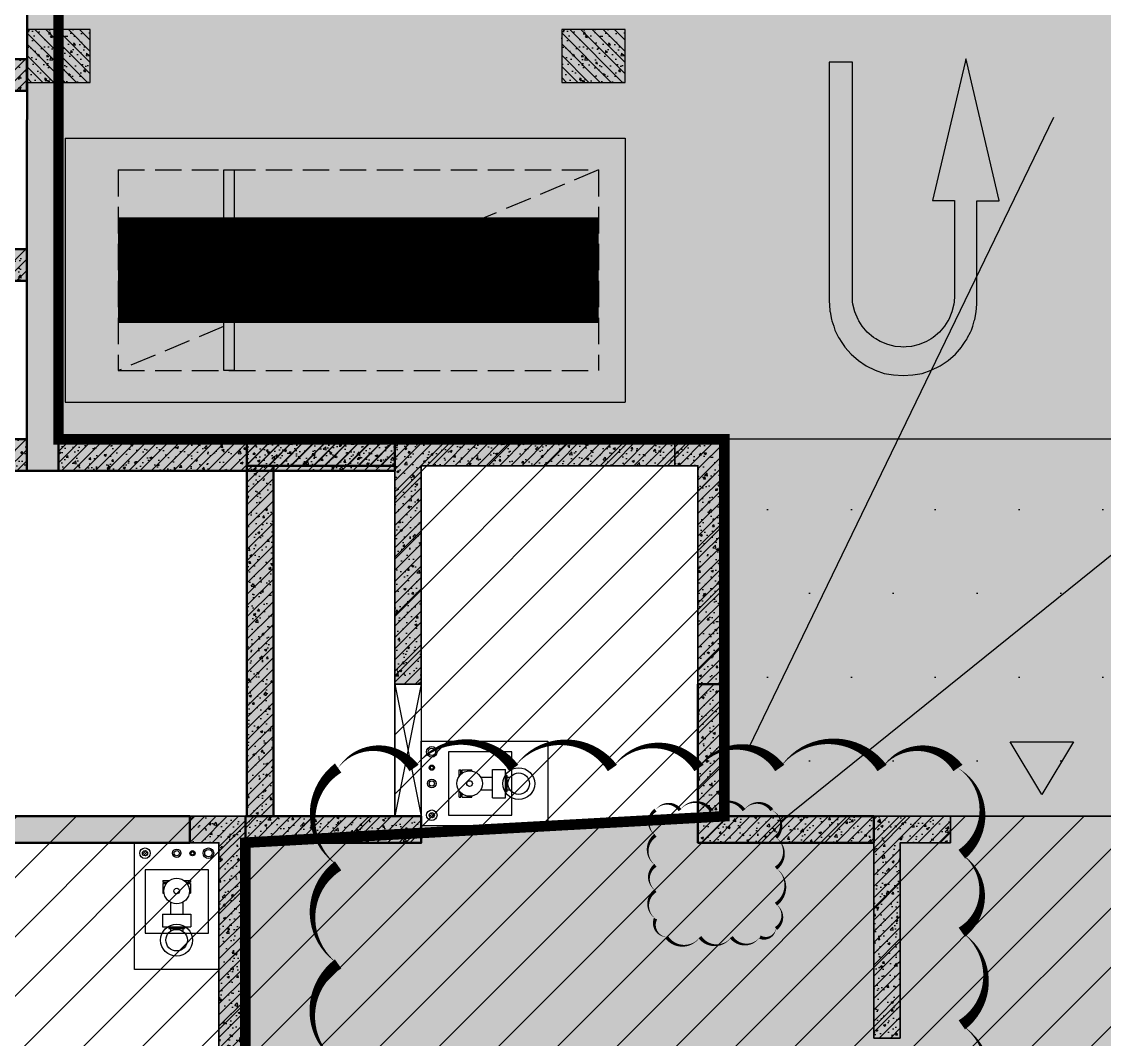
# Model space of a CAD drawing. Extents: x -1338203 to 1886333, y -530034 to 1031844.
# Drawn here: x 543008 to 553258, y 241337 to 250974 of the extents above; entities that cross this region are included whole.
import ezdxf

# ---------------------------------------------------------------- set-up
doc = ezdxf.new("R2010")
doc.units = 0
doc.header["$LTSCALE"] = 1000
doc.header["$MEASUREMENT"] = 0
doc.linetypes.add('A-001-平面B2$0$__DASH', pattern=[0.35, 0.25, -0.1])
for name, color, linetype, plot in [('A-001-主楼组合参照B1$0$0A-X-AREA', 6, 'Continuous', False), ('A-20-平面B1$0$AAD-A-MODIFY_20230109', 201, 'Continuous', False), ('A-20-平面B1$0$AAD-A-MODIFY_20230111', 201, 'Continuous', False)]:
    doc.layers.add(name, color=color, linetype=linetype, plot=plot)
for name, color, linetype in [('A-001-平面参照B1$0$0A-ELEV-PATT', 8, 'Continuous'), ('A-001-平面参照B1$0$AUDIT_D_220531184525-2', 40, 'Continuous'), ('A-FIRE', 7, 'Continuous'), ('P20-预留预埋-B1$0$$0$0P-TWT_DIM', 3, 'Continuous'), ('S001地下一墙柱$0$S001地下一墙柱$0$0S-CC-LINE', 52, 'Continuous'), ('S001地下一墙柱$0$S001地下一墙柱$0$0S-CW-HATCH', 251, 'Continuous'), ('S001地下一墙柱$0$S001地下一墙柱$0$0S-CW-HATCH-UP', 251, 'Continuous'), ('S20柱墙B1_1$0$0S-CW-HATCH', 251, 'Continuous'), ('S20柱墙B1_1$0$0S-CW-HATCH-UP', 251, 'Continuous'), ('S20柱墙B1_1$0$0S-S-HOLE', 55, 'Continuous'), ('地面指向箭头', 7, 'Continuous')]:
    doc.layers.add(name, color=color, linetype=linetype)
doc.layers.add('p-a-regular-deadend', color=6, linetype='Continuous', true_color=0xff00ff)
doc.layers.add('p-h-walkable', color=7, linetype='Continuous', lineweight=70, true_color=0xf0f0f0)
doc.layers.add('S001地下一墙柱$0$S001地下一墙柱$0$0S-CW-LINE', color=7, linetype='Continuous', lineweight=50)
doc.layers.add('S20柱墙B1_1$0$0S-CW-LINE', color=7, linetype='Continuous', lineweight=50)
pattern_1 = [(45, (-537701.02, -383122.39), (-53.033009, 53.033009), []), (50, (-537701.02, -383122.39), (215.178055, -18.82564), [22.5, -247.5]), (355, (-537701.02, -383122.39), (-41.6254, 225.65764), [18, -198]), (100.4514, (-537683.09, -383123.96), (173.552815, 206.83186), [19.12206, -210.342634]), (46.1842, (-537701.02, -383062.4), (320.17231, -49.6557), [33.75, -371.25]), (96.6356, (-537674.34, -383066.53), (280.39881, 292.23536), [28.68309, -315.5139]), (351.1842, (-537701.02, -383062.4), (280.39858, 292.23558), [27, -297]), (21, (-537671.02, -383077.39), (179.072116, -120.785667), [22.5, -247.5]), (326, (-537671.02, -383077.39), (72.9946, 217.54501), [18, -198]), (71.4514, (-537656.1, -383087.45), (252.06679, 96.75915), [19.12206, -210.342634]), (37.5, (-537701.02, -383122.39), (3.647957, 99.868156), [0, -195.6, 0, -201, 0, -198.75]), (7.5, (-537701.02, -383122.39), (78.920861, 118.323514), [0, -114.6, 0, -191.1, 0, -75.75]), (327.5, (-537767.92, -383122.39), (160.146731, -6.766462), [0, -75, 0, -234, 0, -310.5]), (317.5, (-537797.92, -383122.39), (174.95585, 30.031495), [0, -97.5, 0, -155.4, 0, -220.5])]
pattern_2 = [(45, (-3344258, -271025.844), (-53.0330086, 53.0330086), []), (50, (-3344258, -271025.84), (215.178055, -18.8256405), [22.5, -247.5]), (355, (-3344258, -271025.84), (-41.6254, 225.65764), [18, -198]), (100.4514, (-3344240.07, -271027.41), (173.552815, 206.831863), [19.122057, -210.342634]), (46.1842, (-3344258, -270965.84), (320.172315, -49.655704), [33.75, -371.25]), (96.6356, (-3344231.32, -270969.98), (280.398812, 292.23536), [28.683086, -315.5139]), (351.1842, (-3344258, -270965.84), (280.398584, 292.23558), [27, -297]), (21, (-3344228, -270980.84), (179.072116, -120.785667), [22.5, -247.5]), (326, (-3344228, -270980.84), (72.9946, 217.545014), [18, -198]), (71.4514, (-3344213.08, -270990.9), (252.066789, 96.759149), [19.122057, -210.342634]), (37.5, (-3344258, -271025.844), (3.6479566, 99.8681561), [0, -195.6, 0, -201, 0, -198.75]), (7.5, (-3344258, -271025.84), (78.9208612, 118.3235136), [0, -114.6, 0, -191.1, 0, -75.75]), (327.5, (-3344324.9, -271025.84), (160.1467309, -6.7664615), [0, -75, 0, -234, 0, -310.5]), (317.5, (-3344354.9, -271025.84), (174.955851, 30.0314947), [0, -97.5, 0, -155.4, 0, -220.5])]

# ---------------------------------------------------------------- blocks, each defined once
blk = doc.blocks.new('A-001-平面参照B1')
at = {"layer": 'A-001-平面参照B1$0$0A-ELEV-PATT'}
h = blk.add_hatch(dxfattribs=at)
h.set_pattern_fill('DOTS', color=256, scale=500)
h.set_pattern_definition([(0, (-766365.4, -306889.1), (396.875, 793.75), [0, -793.75])])
edge = h.paths.add_edge_path()
edge.add_line((-211059, -63440), (-211059, -59870))
edge.add_line((-211059, -59870), (-216704, -59870))
edge.add_line((-216704, -59870), (-216704, -63440))
edge.add_line((-216704, -63440), (-211063, -63440))
at = {"layer": 'A-001-平面参照B1$0$AUDIT_D_220531184525-2', "ltscale": 0.002}
blk.add_lwpolyline([(-211059, -63440), (-211059, -59870), (-216704, -59870), (-216704, -63440), (-211063, -63440)], dxfattribs=at)
blk = doc.blocks.new('JTDT')
at = {"layer": 'A-FIRE'}
h = blk.add_hatch(color=251, dxfattribs=at)
h.dxf.hatch_style = 1
h.paths.add_polyline_path([(189165, 82916), (189162, 82988), (189159, 82988), (189147, 83060), (189144, 83075), (189126, 83123), (189114, 83162), (189105, 83180), (189081, 83230), (189072, 83245), (189057, 83269), (189036, 83299), (189024, 83317), (189021, 83320), (189021, 83323), (188961, 83389), (188893, 83449), (188818, 83500), (188734, 83542), (188650, 83571), (188561, 83586), (188468, 83592), (188378, 83586), (188288, 83571), (188202, 83542), (188118, 83500), (188043, 83449), (187974, 83389), (187915, 83323), (187915, 83320), (187912, 83317), (187900, 83299), (187882, 83269), (187864, 83245), (187858, 83230), (187831, 83180), (187822, 83162), (187810, 83123), (187795, 83075), (187789, 83060), (187777, 82988), (187771, 82916), (187771, 82895), (187771, 82839), (187771, 81938), (187559, 81938), (187559, 81935), (187867, 80625), (187876, 80592), (187882, 80625), (188190, 81935), (187983, 81935), (187983, 81938), (187983, 82839), (187986, 82895), (187989, 82916), (188007, 82988), (188037, 83060), (188046, 83075), (188076, 83123), (188109, 83162), (188124, 83180), (188184, 83230), (188205, 83245), (188247, 83269), (188318, 83299), (188390, 83317), (188441, 83320), (188468, 83323), (188492, 83320), (188543, 83317), (188615, 83299), (188686, 83269), (188728, 83245), (188749, 83230), (188809, 83180), (188824, 83162), (188857, 83123), (188887, 83075), (188896, 83060), (188926, 82988), (188944, 82916), (188947, 82895), (188949, 82839), (188949, 80625), (189168, 80625), (189168, 82839), (189168, 82895)])
at = {"layer": '地面指向箭头', "color": 251, "linetype": 'Continuous'}
blk.add_lwpolyline([(189165, 82916), (189162, 82988), (189159, 82988), (189147, 83060), (189144, 83075), (189126, 83123), (189114, 83162), (189105, 83180), (189081, 83230), (189072, 83245), (189057, 83269), (189036, 83299), (189024, 83317), (189021, 83320), (189021, 83323), (188961, 83389), (188893, 83449), (188818, 83500), (188734, 83542), (188650, 83571), (188561, 83586), (188468, 83592), (188378, 83586), (188288, 83571), (188202, 83542), (188118, 83500), (188043, 83449), (187974, 83389), (187915, 83323), (187915, 83320), (187912, 83317), (187900, 83299), (187882, 83269), (187864, 83245), (187858, 83230), (187831, 83180), (187822, 83162), (187810, 83123), (187795, 83075), (187789, 83060), (187777, 82988), (187771, 82916), (187771, 82895), (187771, 82839), (187771, 81938), (187559, 81938), (187559, 81935), (187867, 80625), (187876, 80592), (187882, 80625), (188190, 81935), (187983, 81935), (187983, 81938), (187983, 82839), (187986, 82895), (187989, 82916), (188007, 82988), (188037, 83060), (188046, 83075), (188076, 83123), (188109, 83162), (188124, 83180), (188184, 83230), (188205, 83245), (188247, 83269), (188318, 83299), (188390, 83317), (188441, 83320), (188468, 83323), (188492, 83320), (188543, 83317), (188615, 83299), (188686, 83269), (188728, 83245), (188749, 83230), (188809, 83180), (188824, 83162), (188857, 83123), (188887, 83075), (188896, 83060), (188926, 82988), (188944, 82916), (188947, 82895), (188949, 82839), (188949, 80625), (189168, 80625), (189168, 82839), (189168, 82895), (189165, 82916)], dxfattribs=at)
blk = doc.blocks.new('A$C9cb663f1')
at = {"layer": '地面指向箭头', "color": 251, "rotation": 180}
blk.add_blockref('JTDT', (327176, -30547), dxfattribs=at)
blk = doc.blocks.new('A$C488321c4')
at = {"layer": '地面指向箭头'}
h = blk.add_hatch(color=251, dxfattribs=at)
h.dxf.hatch_style = 1
h.paths.add_polyline_path([(140319, -117607), (140019, -118107), (139719, -117607)])
at = {"layer": '地面指向箭头', "color": 251, "flags": 128}
blk.add_lwpolyline([(140319, -117607), (140019, -118107), (139719, -117607), (140319, -117607)], dxfattribs=at)
blk = doc.blocks.new('P20-预留预埋-B1$0$$0$集水坑2')
at = {"layer": 'P20-预留预埋-B1$0$$0$0P-TWT_DIM', "color": 7}
for p, q in [((142657, -99964), (142657, -99164)), ((142657, -99164), (143857, -99164)), ((143857, -99164), (143857, -99964)), ((143599, -99264), (142999, -99264)), ((142999, -99264), (142999, -99864)), ((143599, -99864), (143599, -99264)), ((143733, -99270), (143750, -99288)), ((143735, -99250), (143770, -99285)), ((143748, -99240), (143780, -99272)), ((143044, -99504), (143017, -99504)), ((143044, -99488), (143044, -99639)), ((143053, -99488), (143044, -99488)), ((143053, -99488), (143053, -99639)), ((143060, -99504), (143053, -99504)), ((143060, -99429), (143060, -99698)), ((143181, -99429), (143060, -99429)), ((143181, -99429), (143181, -99698)), ((143293, -99504), (143181, -99504)), ((143379, -99434), (143379, -99444)), ((143470, -99434), (143379, -99434)), ((143470, -99434), (143470, -99466)), ((143483, -99434), (143483, -99477)), ((143499, -99434), (143483, -99434)), ((143499, -99434), (143499, -99496)), ((143044, -99623), (143017, -99623)), ((143060, -99623), (143053, -99623)), ((143293, -99623), (143181, -99623)), ((143499, -99631), (143499, -99694)), ((143053, -99639), (143044, -99639)), ((143181, -99698), (143060, -99698)), ((143379, -99683), (143379, -99694)), ((143470, -99694), (143379, -99694)), ((143470, -99661), (143470, -99694)), ((143483, -99650), (143483, -99694)), ((143499, -99694), (143483, -99694)), ((142999, -99864), (143599, -99864)), ((143857, -99964), (142657, -99964))]:
    blk.add_line(p, q, dxfattribs=at)
for centre, radius in [((143757, -99264), 50), ((143757, -99264), 25), ((142934, -99563), 151), ((142934, -99563), 102), ((143399, -99564), 121), ((143757, -99564), 40), ((143399, -99564), 27), ((143757, -99564), 25), ((143757, -99714), 25), ((143757, -99714), 15), ((143757, -99864), 50), ((143757, -99864), 35)]:
    blk.add_circle(centre, radius, dxfattribs=at)
blk = doc.blocks.new('P20-预留预埋-B1')
for p, rotation in [((142547, -94764), 180), ((-103189, -139617), 90)]:
    blk.add_blockref('P20-预留预埋-B1$0$$0$集水坑2', p, dxfattribs=dict(rotation=rotation))
blk = doc.blocks.new('A-20-平面B1')
at = {"layer": 'A-20-平面B1$0$AAD-A-MODIFY_20230109', "color": 6}
blk.add_line((1790, 5137), (4678, 11109), dxfattribs=at)
at = {"layer": 'A-20-平面B1$0$AAD-A-MODIFY_20230109', "color": 6, "flags": 128}
blk.add_lwpolyline([(-2097, 4947, 0, 105, -0.520567), (-1378, 4947, 0, 105, -0.520567), (-434, 4947, 0, 105, -0.520567), (500, 4947, 0, 105, -0.520567), (1319, 4947, 0, 105, -0.520567), (2084, 4947, 0, 105, -0.520567), (3053, 4947, 0, 105, -0.520567), (3771, 4947, 0, 105, -0.520567), (3808, 4130, 0, 105, -0.520567), (3808, 3392, 0, 105, -0.520567), (3808, 2514, 0, 105, -0.520567), (3808, 1516, 0, 105, -0.520567), (3033, 1461, 0, 105, -0.520567), (2330, 1461, 0, 105, -0.520567), (1439, 1461, 0, 105, -0.520567), (707, 1461, 0, 105, -0.520567), (-328, 1461, 0, 105, -0.520567), (-1152, 1461, 0, 105, -0.520567), (-1897, 1461, 0, 105, -0.520567), (-2097, 2154, 0, 105, -0.520567), (-2097, 3092, 0, 105, -0.520567), (-2097, 4021, 0, 105, -0.520567)], format="xyseb", close=True, dxfattribs=at)
at = {"layer": 'A-20-平面B1$0$AAD-A-MODIFY_20230111', "color": 4}
blk.add_line((2093, 4443), (21122, 19786), dxfattribs=at)
at = {"layer": 'A-20-平面B1$0$AAD-A-MODIFY_20230111', "color": 4, "flags": 128}
blk.add_lwpolyline([(908, 4548, 0, 34.2, -0.520567), (1140, 4548, 0, 34.2, -0.520567), (1433, 4548, 0, 34.2, -0.520567), (1746, 4548, 0, 34.2, -0.520567), (2009, 4548, 0, 34.2, -0.520567), (2048, 4289, 0, 34.2, -0.520567), (2048, 3999, 0, 34.2, -0.520567), (2048, 3658, 0, 34.2, -0.520567), (2048, 3427, 0, 34.2, -0.520567), (1897, 3346, 0, 34.2, -0.520567), (1626, 3346, 0, 34.2, -0.520567), (1329, 3346, 0, 34.2, -0.520567), (1013, 3346, 0, 34.2, -0.520567), (908, 3520, 0, 34.2, -0.520567), (908, 3786, 0, 34.2, -0.520567), (908, 4025, 0, 34.2, -0.520567), (908, 4309, 0, 34.2, -0.520567)], format="xyseb", close=True, dxfattribs=at)
blk.add_blockref('P20-预留预埋-B1', (0, 0))
blk = doc.blocks.new('S20柱墙B1_1')
at = {"layer": 'S20柱墙B1_1$0$0S-CW-HATCH'}
h = blk.add_hatch(color=256, dxfattribs=at)
h.dxf.hatch_style = 1
h.paths.add_polyline_path([(-1560, 8060), (-2960, 8060), (-2960, 7810), (-1560, 7810)])
h = blk.add_hatch(color=256, dxfattribs=at)
h.dxf.hatch_style = 1
h.paths.add_polyline_path([(-1560, 8060), (-1560, 5740), (-1310, 5740), (-1310, 7810), (1090, 7810), (1090, 8060)])
h = blk.add_hatch(color=256, dxfattribs=at)
h.dxf.hatch_style = 1
h.paths.add_polyline_path([(1090, 7810), (1310, 7810), (1310, 5740), (1560, 5740), (1560, 8060), (1090, 8060)])
h = blk.add_hatch(color=256, dxfattribs=at)
h.dxf.hatch_style = 1
h.paths.add_polyline_path([(-2960, 7810), (-2710, 7810), (-2710, 4490), (-2960, 4490)])
h = blk.add_hatch(color=256, dxfattribs=at)
h.dxf.hatch_style = 1
h.paths.add_polyline_path([(1560, 5740), (1310, 5740), (1310, 4490), (1560, 4490)])
h = blk.add_hatch(color=256, dxfattribs=at)
h.dxf.hatch_style = 1
h.paths.add_polyline_path([(-9090, 4490), (-3500, 4490), (-3500, 4240), (-9090, 4240)])
h = blk.add_hatch(color=256, dxfattribs=at)
h.dxf.hatch_style = 1
h.paths.add_polyline_path([(-3500, 4240), (-3225, 4240), (-3225, -90), (-2975, -90), (-2975, 4490), (-3500, 4490)])
h = blk.add_hatch(color=256, dxfattribs=at)
h.dxf.hatch_style = 1
h.paths.add_polyline_path([(-2975, 4490), (-1310, 4490), (-1310, 4240), (-2975, 4240)])
h = blk.add_hatch(color=256, dxfattribs=at)
h.dxf.hatch_style = 1
h.paths.add_polyline_path([(2975, 4490), (1310, 4490), (1310, 4240), (2975, 4240)])
h = blk.add_hatch(color=256, dxfattribs=at)
h.dxf.hatch_style = 1
h.paths.add_polyline_path([(3225, 2390), (3225, 4240), (3700, 4240), (3700, 4490), (2975, 4490), (2975, 2390)])
at = {"layer": 'S20柱墙B1_1$0$0S-CW-HATCH-UP'}
h = blk.add_hatch(dxfattribs=at)
h.set_pattern_fill('钢筋混凝土', color=256, scale=30)
h.set_pattern_definition([(45, (-3348457.99, -267455.844), (-53.0330086, 53.0330086), []), (50, (-3348457.99, -267455.84), (215.178055, -18.8256405), [22.5, -247.5]), (355, (-3348458, -267455.84), (-41.6254, 225.65764), [18, -198]), (100.4514, (-3348440.06, -267457.41), (173.552815, 206.831863), [19.122057, -210.342634]), (46.1842, (-3348458, -267395.84), (320.172315, -49.655704), [33.75, -371.25]), (96.6356, (-3348431.3, -267399.98), (280.398812, 292.23536), [28.683086, -315.5139]), (351.1842, (-3348458, -267395.84), (280.398584, 292.23558), [27, -297]), (21, (-3348427.99, -267410.84), (179.072116, -120.785667), [22.5, -247.5]), (326, (-3348428, -267410.84), (72.9946, 217.545014), [18, -198]), (71.4514, (-3348413.07, -267420.9), (252.066789, 96.759149), [19.122057, -210.342634]), (37.5, (-3348457.99, -267455.844), (3.6479566, 99.8681561), [0, -195.6, 0, -201, 0, -198.75]), (7.5, (-3348457.99, -267455.84), (78.9208612, 118.3235136), [0, -114.6, 0, -191.1, 0, -75.75]), (327.5, (-3348524.89, -267455.84), (160.1467309, -6.7664615), [0, -75, 0, -234, 0, -310.5]), (317.5, (-3348554.89, -267455.84), (174.955851, 30.0314947), [0, -97.5, 0, -155.4, 0, -220.5])])
h.paths.add_polyline_path([(-1560, 8060), (-2960, 8060), (-2960, 7810), (-1560, 7810)])
h = blk.add_hatch(dxfattribs=at)
h.set_pattern_fill('钢筋混凝土', color=256, scale=30)
h.set_pattern_definition(pattern_1)
h.paths.add_polyline_path([(-1560, 8060), (-1560, 5740), (-1310, 5740), (-1310, 7810), (1090, 7810), (1090, 8060)])
h = blk.add_hatch(dxfattribs=at)
h.set_pattern_fill('钢筋混凝土', color=256, scale=30)
h.set_pattern_definition(pattern_1)
h.paths.add_polyline_path([(1090, 7810), (1310, 7810), (1310, 5740), (1560, 5740), (1560, 8060), (1090, 8060)])
h = blk.add_hatch(dxfattribs=at)
h.set_pattern_fill('钢筋混凝土', color=256, scale=30)
h.set_pattern_definition([(45, (-3345657.99, -268955.844), (-53.0330086, 53.0330086), []), (50, (-3345657.99, -268955.84), (215.178055, -18.8256405), [22.5, -247.5]), (355, (-3345658, -268955.84), (-41.6254, 225.65764), [18, -198]), (100.4514, (-3345640.06, -268957.41), (173.552815, 206.831863), [19.122057, -210.342634]), (46.1842, (-3345658, -268895.84), (320.172315, -49.655704), [33.75, -371.25]), (96.6356, (-3345631.3, -268899.98), (280.398812, 292.23536), [28.683086, -315.5139]), (351.1842, (-3345658, -268895.84), (280.398584, 292.23558), [27, -297]), (21, (-3345627.99, -268910.84), (179.072116, -120.785667), [22.5, -247.5]), (326, (-3345628, -268910.84), (72.9946, 217.545014), [18, -198]), (71.4514, (-3345613.07, -268920.9), (252.066789, 96.759149), [19.122057, -210.342634]), (37.5, (-3345657.99, -268955.844), (3.6479566, 99.8681561), [0, -195.6, 0, -201, 0, -198.75]), (7.5, (-3345657.99, -268955.84), (78.9208612, 118.3235136), [0, -114.6, 0, -191.1, 0, -75.75]), (327.5, (-3345724.89, -268955.84), (160.1467309, -6.7664615), [0, -75, 0, -234, 0, -310.5]), (317.5, (-3345754.89, -268955.84), (174.955851, 30.0314947), [0, -97.5, 0, -155.4, 0, -220.5])])
h.paths.add_polyline_path([(-2960, 7810), (-2710, 7810), (-2710, 4490), (-2960, 4490)])
h = blk.add_hatch(dxfattribs=at)
h.set_pattern_fill('钢筋混凝土', color=256, scale=30)
h.set_pattern_definition(pattern_2)
h.paths.add_polyline_path([(1560, 5740), (1310, 5740), (1310, 4490), (1560, 4490)])
h = blk.add_hatch(dxfattribs=at)
h.set_pattern_fill('钢筋混凝土', color=256, scale=30)
h.set_pattern_definition(pattern_2)
h.paths.add_polyline_path([(-9090, 4490), (-3500, 4490), (-3500, 4240), (-9090, 4240)])
h = blk.add_hatch(dxfattribs=at)
h.set_pattern_fill('钢筋混凝土', color=256, scale=30)
h.set_pattern_definition(pattern_1)
h.paths.add_polyline_path([(-3500, 4240), (-3225, 4240), (-3225, -90), (-2975, -90), (-2975, 4490), (-3500, 4490)])
h = blk.add_hatch(dxfattribs=at)
h.set_pattern_fill('钢筋混凝土', color=256, scale=30)
h.set_pattern_definition(pattern_2)
h.paths.add_polyline_path([(-2975, 4490), (-1310, 4490), (-1310, 4240), (-2975, 4240)])
h = blk.add_hatch(dxfattribs=at)
h.set_pattern_fill('钢筋混凝土', color=256, scale=30)
h.set_pattern_definition(pattern_2)
h.paths.add_polyline_path([(2975, 4490), (1310, 4490), (1310, 4240), (2975, 4240)])
h = blk.add_hatch(dxfattribs=at)
h.set_pattern_fill('钢筋混凝土', color=256, scale=30)
h.set_pattern_definition(pattern_1)
h.paths.add_polyline_path([(3225, 2390), (3225, 4240), (3700, 4240), (3700, 4490), (2975, 4490), (2975, 2390)])
at = {"layer": 'S20柱墙B1_1$0$0S-CW-LINE'}
for points in [[(-1560, 8060), (-2960, 8060), (-2960, 7810), (-1560, 7810)], [(-2960, 7810), (-2710, 7810), (-2710, 4490), (-2960, 4490)], [(1560, 5740), (1310, 5740), (1310, 4490), (1560, 4490)], [(-9090, 4490), (-3500, 4490), (-3500, 4240), (-9090, 4240)], [(-2975, 4490), (-1310, 4490), (-1310, 4240), (-2975, 4240)], [(2975, 4490), (1310, 4490), (1310, 4240), (2975, 4240)]]:
    blk.add_lwpolyline(points, close=True, dxfattribs=at)
at = {"layer": 'S20柱墙B1_1$0$0S-CW-LINE', "lineweight": 35}
for points in [[(-1560, 8060), (-1560, 5740), (-1310, 5740), (-1310, 7810), (1090, 7810), (1090, 8060)], [(1090, 7810), (1310, 7810), (1310, 5740), (1560, 5740), (1560, 8060), (1090, 8060)], [(-3500, 4240), (-3225, 4240), (-3225, -90), (-2975, -90), (-2975, 4490), (-3500, 4490)], [(3225, 2390), (3225, 4240), (3700, 4240), (3700, 4490), (2975, 4490), (2975, 2390)]]:
    blk.add_lwpolyline(points, close=True, dxfattribs=at)
at = {"layer": 'S20柱墙B1_1$0$0S-S-HOLE', "flags": 128}
blk.add_lwpolyline([(-1560, 5740), (-1310, 5740), (-1310, 4490), (-1560, 4490)], close=True, dxfattribs=at)
for points in [[(-1310, 5740), (-1560, 4490)], [(-1560, 5740), (-1310, 4490)]]:
    blk.add_lwpolyline(points, dxfattribs=at)

msp = doc.modelspace()

# ---------------------------------------------------------------- hatches: boundary and pattern name
at = {"ltscale": 0.002}
h = msp.add_hatch(dxfattribs=at)
h.set_pattern_fill('ANSI31', color=8, scale=250)
h.set_pattern_definition([(45, (766365.37, 306889.07), (-280.633, 280.633), [])])
h.paths.add_polyline_path([(531801, 240089.1), (531801, 233919.1), (531926, 233919.1), (542068.5, 233919.1), (542253.6, 233669.4), (557441, 233669.1), (557441, 233069.1), (557861, 233069.1), (557861, 233669.1), (559686, 233669.1), (559686, 233069.1), (559936, 233069.1), (559936, 233669.1), (561266, 233669.1), (561266, 233069.1), (561516, 233069.1), (561516, 233669.1), (565181, 233669.1), (565181, 236599.1), (564401, 236599.1), (564401, 237369.1), (566101, 237369.1), (566101, 239169.1), (559691, 239169.1), (559691, 242449.1), (557691, 242449.1), (557691, 243449.1), (549661, 243449.1), (549661, 247019.1), (546541, 247019.1), (546541, 243449.1), (538511, 243449.1), (538511, 242449.1), (533691, 242449.1), (533691, 243419.1), (530901, 243419.1), (530901, 240089.1)])
at = {"layer": 'p-h-walkable', "ltscale": 0.002}
h = msp.add_hatch(color=256, dxfattribs=at)
h.dxf.hatch_style = 1
h.paths.add_polyline_path([(514490.7, 277949.1), (514490.7, 273889.1), (520955.8, 273889.1), (534087.5, 256178.4), (538435.4, 250314.4), (543356.6, 253600.3), (543356.6, 247019.1), (549661, 247019.3), (549661, 243449.1), (545126, 243199.1), (545126, 237619.1), (557691, 237619.1), (557441, 242359.1), (578076.6, 242257.5), (578076.6, 244575.6), (585736.6, 244575.6), (585666.6, 241345.6), (590066.6, 241095.6), (590066.6, 238825.6), (593136.6, 238825.6), (593136.6, 241295.6), (598286.6, 241295.6), (598286.6, 244325.6), (613616.6, 244572.5), (613616.6, 241342.5), (618501.6, 241295.6), (618501.6, 238825.6), (621086.6, 238825.6), (621086.6, 241095.6), (626401.6, 241345.6), (626236.6, 244325.6), (640276.6, 244575.6), (640276.6, 286691), (623126.6, 286349.1), (623426.6, 293689.1), (616446.6, 293689.1), (616746.6, 286599.1), (595256.5, 286349.2), (595676.6, 293689.1), (588396.6, 293689.1), (588796.6, 286599.1), (572877.6, 286649.1), (571931.6, 275549.1), (564290.7, 275549.1), (564290.7, 277949.1), (551215.7, 278199.1), (551215.7, 287479.1), (544765.7, 287479.1), (544765.7, 278199.1), (518515.7, 278199.1), (518515.7, 287479.1), (512315.7, 287479.1), (512315.7, 278199.1)])
at = {"layer": 'S001地下一墙柱$0$S001地下一墙柱$0$0S-CW-HATCH', "ltscale": 0.002}
h = msp.add_hatch(color=256, dxfattribs=at)
h.dxf.hatch_style = 1
h.paths.add_polyline_path([(527134.5, 241935.3), (527315.7, 241691), (543059.1, 253374.5), (543056.6, 246719.1), (543356.6, 246719.1), (543356.6, 253600.3), (545561, 255224.4), (544935.7, 256067.8), (544614.4, 255829.6), (545061.1, 255227.1)])
at = {"layer": 'S001地下一墙柱$0$S001地下一墙柱$0$0S-CW-HATCH'}
h = msp.add_hatch(color=256, dxfattribs=at)
h.dxf.hatch_style = 1
h.paths.add_polyline_path([(543656.6, 250398.7), (543656.6, 250898.7), (543056.6, 250898.7), (543056.6, 250398.7)])
h = msp.add_hatch(color=256, dxfattribs=at)
h.dxf.hatch_style = 1
h.paths.add_polyline_path([(548720.8, 250398.7), (548720.8, 250898.7), (548120.8, 250898.7), (548120.8, 250398.7)])
at = {"layer": 'S001地下一墙柱$0$S001地下一墙柱$0$0S-CW-HATCH', "ltscale": 0.002}
h = msp.add_hatch(color=256, dxfattribs=at)
h.dxf.hatch_style = 1
h.paths.add_polyline_path([(543056.6, 250619.1), (541256.6, 250619.1), (541256.6, 246719.1), (543056.6, 246719.1), (543056.6, 247019.1), (541556.6, 247019.1), (541556.6, 248519.1), (543056.6, 248519.1), (543056.6, 248819.1), (541556.6, 248819.1), (541556.6, 250319.1), (543056.6, 250319.1)])
h = msp.add_hatch(color=256, dxfattribs=at)
h.dxf.hatch_style = 1
h.paths.add_polyline_path([(543356.6, 247019.1), (546541, 247019.1), (546541, 246719.1), (543356.6, 246719.1)])
at = {"layer": 'S001地下一墙柱$0$S001地下一墙柱$0$0S-CW-HATCH-UP', "ltscale": 0.002}
h = msp.add_hatch(dxfattribs=at)
h.set_pattern_fill('钢筋混凝土', color=256, scale=30)
h.set_pattern_definition([(45, (-8e-05, 0.0003), (-53.033009, 53.033009), []), (50, (-8e-05, 0.0003), (215.178055, -18.82564), [22.5, -247.5]), (355, (-8e-05, 0.0003), (-41.6254, 225.65764), [18, -198]), (100.4514, (17.93, -1.57), (173.552815, 206.83186), [19.12206, -210.34263]), (46.1842, (-8e-05, 60), (320.17231, -49.6557), [33.75, -371.25]), (96.6356, (26.68, 55.86), (280.39881, 292.23536), [28.68309, -315.5139]), (351.1842, (-8e-05, 60), (280.39858, 292.23558), [27, -297]), (21, (30, 45), (179.072116, -120.785667), [22.5, -247.5]), (326, (30, 45), (72.9946, 217.54501), [18, -198]), (71.4514, (44.92, 34.93), (252.06679, 96.75915), [19.12206, -210.34263]), (37.5, (-8e-05, 0.0003), (3.647957, 99.868156), [0, -195.6, 0, -201, 0, -198.75]), (7.5, (-8e-05, 0.0003), (78.920861, 118.323514), [0, -114.6, 0, -191.1, 0, -75.75]), (327.5, (-66.9, 0.0003), (160.146731, -6.766462), [0, -75, 0, -234, 0, -310.5]), (317.5, (-96.9, 0.0003), (174.95585, 30.031495), [0, -97.5, 0, -155.4, 0, -220.5])])
h.paths.add_polyline_path([(527134.5, 241935.3), (527315.7, 241691), (543059.1, 253374.5), (543056.6, 246719.1), (543356.6, 246719.1), (543356.6, 253600.3), (545561, 255224.4), (544935.7, 256067.8), (544614.4, 255829.6), (545061.1, 255227.1)])
at = {"layer": 'S001地下一墙柱$0$S001地下一墙柱$0$0S-CW-HATCH-UP'}
h = msp.add_hatch(dxfattribs=at)
h.set_pattern_fill('钢筋混凝土', color=256, scale=30, angle=-90)
h.set_pattern_definition([(315, (552608.326, 218087.996), (53.03301, 53.03301), []), (320, (552608.33, 218088), (-18.8256, -215.1781), [22.5, -247.5]), (265, (552608.33, 218088), (225.6576, 41.6254), [18, -198]), (10.4514, (552606.76, 218070.06), (206.8319, -173.5528), [19.122, -210.3426]), (316.1842, (552668.33, 218088), (-49.6557, -320.1723), [33.75, -371.25]), (6.6356, (552664.2, 218061.3), (292.2354, -280.3988), [28.683, -315.514]), (261.1842, (552668.33, 218088), (292.2356, -280.3986), [27, -297]), (291, (552653.33, 218058), (-120.7857, -179.0721), [22.5, -247.5]), (236, (552653.33, 218058), (217.545, -72.9946), [18, -198]), (341.4514, (552643.26, 218043.07), (96.7591, -252.0668), [19.122, -210.3426]), (307.5, (552608.326, 218087.996), (99.86816, -3.64796), [0, -195.6, 0, -201, 0, -198.75]), (277.5, (552608.33, 218088), (118.3235, -78.92086), [0, -114.6, 0, -191.1, 0, -75.75]), (237.5, (552608.326, 218154.9), (-6.76646, -160.14673), [0, -75, 0, -234, 0, -310.5]), (227.5, (552608.33, 218184.9), (30.0315, -174.95585), [0, -97.5, 0, -155.4, 0, -220.5])])
h.paths.add_polyline_path([(543656.6, 250398.7), (543656.6, 250898.7), (543056.6, 250898.7), (543056.6, 250398.7)])
h = msp.add_hatch(dxfattribs=at)
h.set_pattern_fill('钢筋混凝土', color=256, scale=30, angle=-90)
h.set_pattern_definition([(315, (557672.494, 218087.996), (53.03301, 53.03301), []), (320, (557672.5, 218088), (-18.8256, -215.1781), [22.5, -247.5]), (265, (557672.5, 218088), (225.6576, 41.6254), [18, -198]), (10.4514, (557670.93, 218070.06), (206.8319, -173.5528), [19.122, -210.3426]), (316.1842, (557732.5, 218088), (-49.6557, -320.1723), [33.75, -371.25]), (6.6356, (557728.36, 218061.3), (292.2354, -280.3988), [28.683, -315.514]), (261.1842, (557732.5, 218088), (292.2356, -280.3986), [27, -297]), (291, (557717.5, 218058), (-120.7857, -179.0721), [22.5, -247.5]), (236, (557717.5, 218058), (217.545, -72.9946), [18, -198]), (341.4514, (557707.43, 218043.07), (96.7591, -252.0668), [19.122, -210.3426]), (307.5, (557672.494, 218087.996), (99.86816, -3.64796), [0, -195.6, 0, -201, 0, -198.75]), (277.5, (557672.49, 218088), (118.3235, -78.92086), [0, -114.6, 0, -191.1, 0, -75.75]), (237.5, (557672.494, 218154.9), (-6.76646, -160.14673), [0, -75, 0, -234, 0, -310.5]), (227.5, (557672.5, 218184.9), (30.0315, -174.95585), [0, -97.5, 0, -155.4, 0, -220.5])])
h.paths.add_polyline_path([(548720.8, 250398.7), (548720.8, 250898.7), (548120.8, 250898.7), (548120.8, 250398.7)])
at = {"layer": 'S001地下一墙柱$0$S001地下一墙柱$0$0S-CW-HATCH-UP', "ltscale": 0.002}
h = msp.add_hatch(dxfattribs=at)
h.set_pattern_fill('钢筋混凝土', color=256, scale=30)
h.set_pattern_definition([(45, (-8e-05, 0.0003), (-53.033009, 53.033009), []), (50, (-8e-05, 0.0003), (215.178055, -18.82564), [22.5, -247.5]), (355, (-8e-05, 0.0003), (-41.6254, 225.65764), [18, -198]), (100.4514, (17.93, -1.57), (173.552815, 206.83186), [19.12206, -210.34263]), (46.1842, (-8e-05, 60), (320.17231, -49.6557), [33.75, -371.25]), (96.6356, (26.68, 55.86), (280.39881, 292.23536), [28.68309, -315.5139]), (351.1842, (-8e-05, 60), (280.39858, 292.23558), [27, -297]), (21, (30, 45), (179.072116, -120.785667), [22.5, -247.5]), (326, (30, 45), (72.9946, 217.54501), [18, -198]), (71.4514, (44.92, 34.93), (252.06679, 96.75915), [19.12206, -210.34263]), (37.5, (-8e-05, 0.0003), (3.647957, 99.868156), [0, -195.6, 0, -201, 0, -198.75]), (7.5, (-8e-05, 0.0003), (78.920861, 118.323514), [0, -114.6, 0, -191.1, 0, -75.75]), (327.5, (-66.9, 0.0003), (160.146731, -6.766462), [0, -75, 0, -234, 0, -310.5]), (317.5, (-96.9, 0.0003), (174.95585, 30.031495), [0, -97.5, 0, -155.4, 0, -220.5])])
h.paths.add_polyline_path([(543056.6, 250619.1), (541256.6, 250619.1), (541256.6, 246719.1), (543056.6, 246719.1), (543056.6, 247019.1), (541556.6, 247019.1), (541556.6, 248519.1), (543056.6, 248519.1), (543056.6, 248819.1), (541556.6, 248819.1), (541556.6, 250319.1), (543056.6, 250319.1)])
h = msp.add_hatch(dxfattribs=at)
h.set_pattern_fill('钢筋混凝土', color=256, scale=30)
h.set_pattern_definition([(45, (-8e-05, 0.0003), (-53.033009, 53.033009), []), (50, (-8e-05, 0.0003), (215.178055, -18.82564), [22.5, -247.5]), (355, (-8e-05, 0.0003), (-41.6254, 225.65764), [18, -198]), (100.4514, (17.93, -1.57), (173.552815, 206.83186), [19.12206, -210.34263]), (46.1842, (-8e-05, 60), (320.17231, -49.6557), [33.75, -371.25]), (96.6356, (26.68, 55.86), (280.39881, 292.23536), [28.68309, -315.5139]), (351.1842, (-8e-05, 60), (280.39858, 292.23558), [27, -297]), (21, (30, 45), (179.072116, -120.785667), [22.5, -247.5]), (326, (30, 45), (72.9946, 217.54501), [18, -198]), (71.4514, (44.92, 34.93), (252.06679, 96.75915), [19.12206, -210.34263]), (37.5, (-8e-05, 0.0003), (3.647957, 99.868156), [0, -195.6, 0, -201, 0, -198.75]), (7.5, (-8e-05, 0.0003), (78.920861, 118.323514), [0, -114.6, 0, -191.1, 0, -75.75]), (327.5, (-66.9, 0.0003), (160.146731, -6.766462), [0, -75, 0, -234, 0, -310.5]), (317.5, (-96.9, 0.0003), (174.95585, 30.031495), [0, -97.5, 0, -155.4, 0, -220.5])])
h.paths.add_polyline_path([(543356.6, 247019.1), (546541, 247019.1), (546541, 246719.1), (543356.6, 246719.1)])

# ---------------------------------------------------------------- linework, layer by layer
for p, q in [((543420.7, 249869.3), (548720.7, 249869.3)), ((543420.7, 249869.3), (543420.7, 247369.3)), ((548720.7, 249869.3), (548720.7, 247369.3)), ((543420.7, 247369.3), (548720.7, 247369.3))]:
    msp.add_line(p, q)
at = {"linetype": 'A-001-平面B2$0$__DASH'}
for p, q in [((543920.7, 249569.3), (543920.7, 247669.3)), ((543920.7, 249569.3), (548470.7, 249569.3)), ((548470.7, 249569.3), (548470.7, 247669.3)), ((543920.7, 247669.3), (548470.7, 247669.3))]:
    msp.add_line(p, q, dxfattribs=at)
msp.add_lwpolyline([(548470.7, 249569.3), (543920.7, 247669.3)], dxfattribs=at)
msp.add_lwpolyline([(544920.7, 247669.3), (544920.7, 249569.3), (545020.7, 249569.3), (545020.7, 247669.3)], close=True)
at = {"layer": 'A-001-主楼组合参照B1$0$0A-X-AREA', "flags": 128}
msp.add_lwpolyline([(557691, 243449.1), (549661, 243449.1), (549661, 247019.1), (546541, 247019.1), (546541, 243449.1), (538511, 243449.1), (538511, 242449.1), (533691, 242449.1), (533691, 243419.1), (530901, 243419.1), (530901, 240089.1), (531801, 240089.1), (531801, 233919.1), (531926, 233919.1), (542068.5, 233919.1), (542253.6, 233669.4), (557441, 233669.1)], dxfattribs=at)
at = {"layer": 'p-a-regular-deadend', "ltscale": 0.002, "const_width": 1000}
msp.add_lwpolyline([(543920.7, 248619.3), (548470.7, 248619.3)], dxfattribs=at)
at = {"layer": 'p-h-walkable', "ltscale": 0.002, "const_width": 100}
msp.add_lwpolyline([(512315.7, 287479.1), (512315.7, 278199.1), (514490.7, 277949.1), (514490.7, 273889.1), (520955.8, 273889.1), (534087.5, 256178.4), (538435.4, 250314.4), (543356.6, 253600.3), (543356.6, 247019.1), (549661, 247019.3), (549661, 243449.1), (545126, 243199.1), (545126, 237619.1), (557691, 237619.1), (557441, 242359.1), (578076.6, 242257.5)], dxfattribs=at)
at = {"layer": 'S001地下一墙柱$0$S001地下一墙柱$0$0S-CC-LINE'}
for points in [[(543656.6, 250398.7), (543656.6, 250898.7), (543056.6, 250898.7), (543056.6, 250398.7)], [(548720.8, 250398.7), (548720.8, 250898.7), (548120.8, 250898.7), (548120.8, 250398.7)]]:
    msp.add_lwpolyline(points, close=True, dxfattribs=at)
at = {"layer": 'S001地下一墙柱$0$S001地下一墙柱$0$0S-CW-LINE', "ltscale": 0.002}
for points in [[(527134.5, 241935.3), (527315.7, 241691), (543059.1, 253374.5), (543056.6, 246719.1), (543356.6, 246719.1), (543356.6, 253600.3), (545561, 255224.4), (544935.7, 256067.8), (544614.4, 255829.6), (545061.1, 255227.1), (527134.5, 241935.3)], [(543056.6, 250619.1), (541256.6, 250619.1), (541256.6, 246719.1), (543056.6, 246719.1), (543056.6, 247019.1), (541556.6, 247019.1), (541556.6, 248519.1), (543056.6, 248519.1), (543056.6, 248819.1), (541556.6, 248819.1), (541556.6, 250319.1), (543056.6, 250319.1), (543056.6, 250619.1)]]:
    msp.add_lwpolyline(points, dxfattribs=at)
msp.add_lwpolyline([(543356.6, 247019.1), (546541, 247019.1), (546541, 246719.1), (543356.6, 246719.1)], close=True, dxfattribs=at)

# ---------------------------------------------------------------- block references
msp.add_blockref('A-001-平面参照B1', (766365.4, 306889.1))
at = {"ltscale": 0.002}
for name, p in [('A$C488321c4', (412646.2, 361761.3)), ('A$C9cb663f1', (412646.2, 361761.3)), ('A-20-平面B1', (548101, 238959.1)), ('S20柱墙B1_1', (548101, 238959.1))]:
    msp.add_blockref(name, p, dxfattribs=at)

doc.saveas('drawing.dxf')
